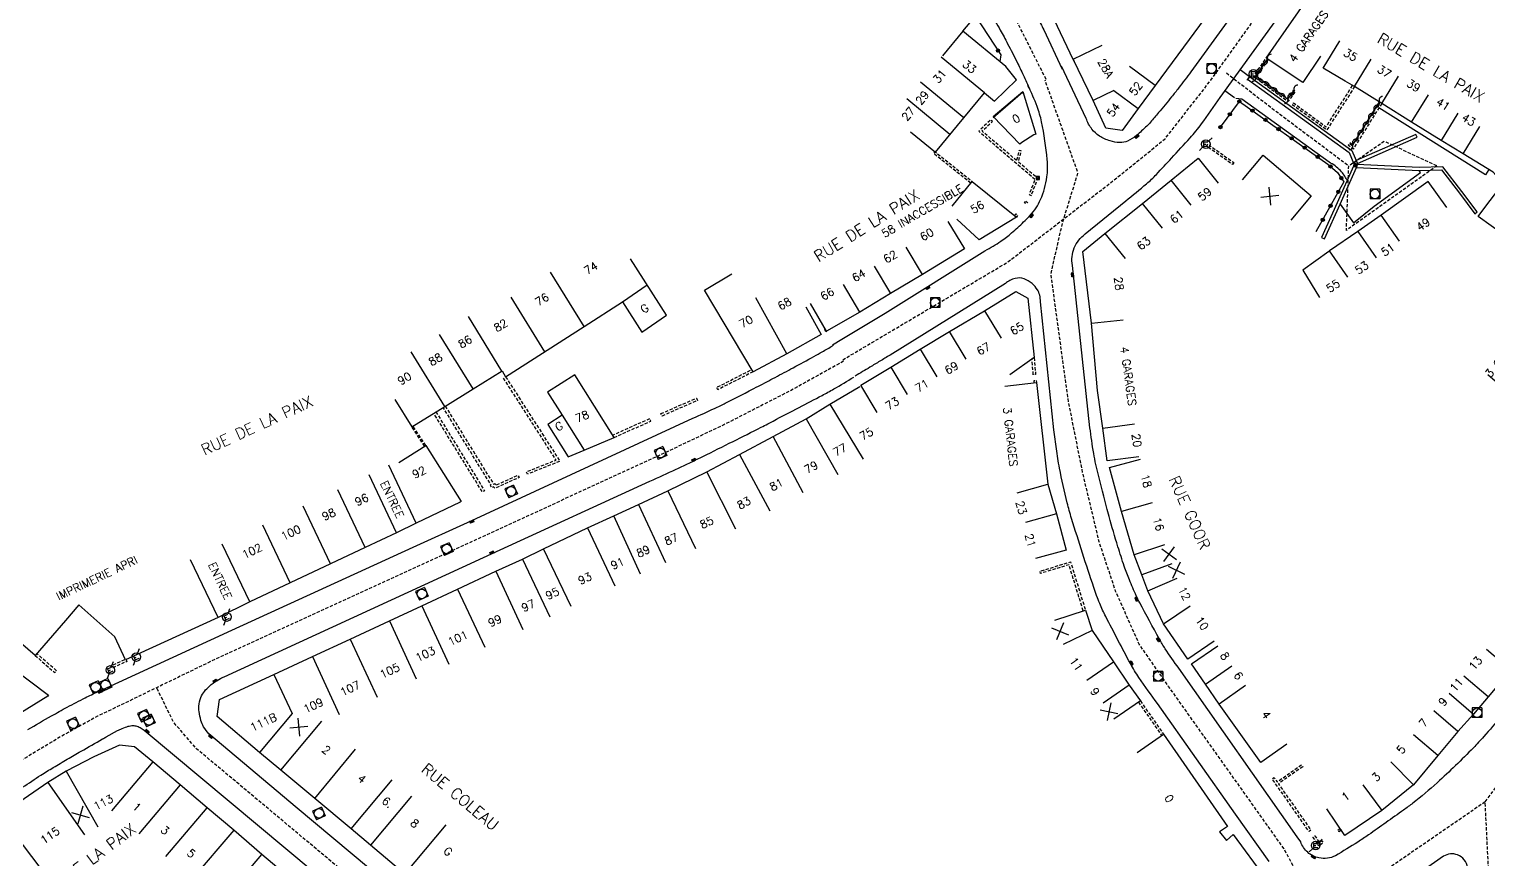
# Model space of a CAD drawing. Header units: millimetres. Extents: x 155999 to 157000, y 122000 to 123000.
# Drawn here: x 156160.5 to 156388.5, y 122258 to 122387.8 of the extents above; entities that cross this region are included whole.
import ezdxf
from ezdxf.enums import TextEntityAlignment as Align

# ---------------------------------------------------------------- set-up
doc = ezdxf.new("R2010")
doc.units = ezdxf.units.MM
doc.linetypes.add('DASHED', pattern=[0.75, 0.5, -0.25])
doc.layers.get('0').update_dxf_attribs({"linetype": 'CONTINUOUS'})
for name, color, linetype in [('W0001', 6, 'DASHED'), ('W0008', 7, 'CONTINUOUS'), ('W0017', 7, 'CONTINUOUS'), ('W0100', 7, 'CONTINUOUS'), ('W0112', 1, 'DASHED'), ('W0310', 3, 'CONTINUOUS'), ('W0322', 7, 'CONTINUOUS'), ('W0330', 7, 'CONTINUOUS'), ('W0400', 7, 'CONTINUOUS'), ('W0420', 7, 'CONTINUOUS'), ('W0471', 7, 'CONTINUOUS'), ('W0984', 7, 'CONTINUOUS'), ('W0989', 7, 'CONTINUOUS'), ('W0991', 7, 'CONTINUOUS'), ('W1102', 7, 'CONTINUOUS')]:
    doc.layers.add(name, color=color, linetype=linetype)
doc.styles.get("Standard").update_dxf_attribs({"font": 'romans.shx', "width": 0.85})

# ---------------------------------------------------------------- blocks, each defined once
blk = doc.blocks.new('T471')
for p, q in [((-0.333334, 0.333334), (-0.333334, -0.333334)), ((-0.333334, 0.333334), (0.333334, 0.333334)), ((-0.333334, 0), (0, 0)), ((0.500001, 0.500001), (1.000002, 1.000002)), ((-0.500001, -0.500001), (-1.000002, -1.000002)), ((-0.333334, -0.333334), (0.333334, -0.333334))]:
    blk.add_line(p, q)
blk.add_ellipse((0, 0), major_axis=(0.471405, 0.471405), ratio=1, start_param=5.4977871438, end_param=11.780972451)
blk = doc.blocks.new('T420')
for p, q in [((0.75, 0.75), (-0.75, 0.75)), ((-0.75, 0.75), (-0.75, -0.75)), ((0.75, 0.75), (0.75, -0.75)), ((0.75, -0.75), (-0.75, -0.75))]:
    blk.add_line(p, q)
blk.add_ellipse((0, 0), major_axis=(-0.53, 0.53), ratio=1, start_param=3.926991, end_param=10.210176)
blk = doc.blocks.new('T400')
for p, q in [((-0.15, 0.3), (0.15, 0.3)), ((-0.15, -0.25), (-0.15, 0.3)), ((-0.15, 0.15), (0.15, 0.15)), ((-0.15, 0), (0.15, 0)), ((0.15, 0.3), (0.15, -0.25)), ((-0.15, -0.15), (0.15, -0.15)), ((-0.15, -0.25), (-0.15, -0.3)), ((-0.15, -0.3), (0.15, -0.3)), ((0.15, -0.3), (0.15, -0.25))]:
    blk.add_line(p, q)
blk = doc.blocks.new('t991o')
at = {"color": 0, "linetype": 'Continuous'}
for p, q in [((-1, 1), (1, -1)), ((-1, -1), (1, 1))]:
    blk.add_line(p, q, dxfattribs=at)
blk = doc.blocks.new('t322o')
at = {"color": 0, "linetype": 'Continuous'}
for radius in [0.25, 0.15]:
    blk.add_circle((0, 0), radius, dxfattribs=at)
blk = doc.blocks.new('t330o')
at = {"color": 0, "linetype": 'Continuous'}
for p, q in [((0.25, -0.25), (-0.25, 0.25)), ((-0.25, -0.25), (0.25, 0.25)), ((-0.25, 0.25), (-0.25, -0.25)), ((0.25, 0.25), (-0.25, 0.25)), ((0.25, -0.25), (0.25, 0.25)), ((-0.25, -0.25), (0.25, -0.25)), ((-0.25, -0.25), (-0.25, -0.25))]:
    blk.add_line(p, q, dxfattribs=at)
blk = doc.blocks.new('t310o')
at = {"color": 0, "linetype": 'Continuous'}
for centre, start, end in [((-0.5, 0.38), 216.8699, 323.1304), ((0.5, -0.37), 36.8699, 143.1303)]:
    blk.add_arc(centre, 0.625, start, end, dxfattribs=at)

msp = doc.modelspace()

# ---------------------------------------------------------------- linework, layer by layer
at = {"layer": 'W0001', "flags": 128}
for points in [[(156319.35, 122379.92), (156313.95, 122390.67), (156311.47, 122394.77), (156306.81, 122401.17), (156302.35, 122406.48), (156297.77, 122410.87), (156288.27, 122417.93), (156265.8, 122434.36), (156240.1, 122453), (156231.52, 122459.47), (156222.09, 122466.53), (156215.07, 122473.01), (156207.89, 122481.79), (156201.36, 122489.06)], [(156287.57, 122336.11), (156313.3, 122351.35), (156328.55, 122363.1), (156337.93, 122370.63), (156345.09, 122379.81), (156366.45, 122409.65), (156381.7, 122430.76), (156397.55, 122453.8), (156405.64, 122466.65), (156411.15, 122475.1), (156416.54, 122481.96)], [(156361.5, 122250.48), (156356.49, 122259.77), (156338.48, 122285.11), (156333.88, 122291.72), (156330.21, 122299.98), (156327.64, 122307.69), (156325.06, 122318.53), (156322.86, 122329.54), (156320.1, 122349.52), (156321.94, 122357.6), (156324.33, 122365.31), (156319.18, 122379.81)], [(156347.51, 122380.94), (156354.87, 122375.25), (156366.63, 122366.43)], [(156457.56, 122000), (156459.22, 122004.74), (156460.19, 122012.21), (156458.67, 122026.83), (156459.06, 122047.89), (156459.25, 122051.58), (156459.82, 122056.7), (156462.67, 122069.42), (156471.8, 122104.6), (156472.94, 122109.72), (156473.32, 122113.9), (156472.96, 122117.62), (156472.54, 122120.56), (156469.74, 122126.4), (156465.53, 122132.94), (156455.86, 122146.5), (156438.52, 122171.67), (156422.46, 122193.79), (156397.31, 122228.8), (156389.2, 122240.33), (156388.73, 122251.09), (156387.94, 122267.06), (156398.22, 122280.97), (156409.3, 122300.3), (156427.88, 122330.96), (156436.46, 122345.3), (156442.7, 122358.23), (156444.07, 122363.07)], [(156287.71, 122335.9), (156279.39, 122331.29), (156269, 122325.96), (156260.27, 122321.81), (156252.33, 122318.15), (156238.18, 122311.64), (156223.42, 122304.86), (156212.03, 122299.64), (156199.44, 122293.87), (156189.68, 122289.39), (156171.17, 122280.43), (156165.2, 122277.11), (156159.61, 122273.76), (156155.46, 122271.01), (156150.69, 122267.69), (156148.5, 122266.12)], [(156227.79, 122240.93), (156214.58, 122251.98), (156193.29, 122269.79), (156186.64, 122275.36), (156186.64, 122275.36), (156183.04, 122279.49), (156180.42, 122284.91)], [(156387.94, 122267.06), (156368.44, 122253.66), (156372.65, 122250.54), (156389.2, 122240.33)]]:
    msp.add_lwpolyline(points, dxfattribs=at)
msp.add_lwpolyline([(156380.41, 122366.43), (156366.26, 122356.34), (156366.63, 122366.43), (156372.14, 122370.29)], close=True, dxfattribs=at)
at = {"layer": 'W0008', "flags": 128}
for points in [[(156369.21, 122467.22), (156389.48, 122454.3, -0.100157), (156390.62, 122453.39, -0.100157), (156391.32, 122452.11, -0.114283), (156391.43, 122450.45, -0.114283), (156390.81, 122448.91), (156384.56, 122439.86), (156381.11, 122435.01), (156358.58, 122404), (156341.97, 122381.13, -0.0047), (156340.05, 122378.58, -0.008552), (156338.96, 122377.21, -0.00101), (156336.9, 122374.73, -0.001708), (156335.68, 122373.27, -0.026918), (156335.08, 122372.63, -0.010743), (156333.46, 122371.15, -0.080415), (156332.08, 122370.3, -0.105283), (156330.85, 122370.07, -0.070272), (156329.34, 122370.32, -0.058618), (156327.68, 122371.08, -0.096223), (156326.51, 122372.14, -0.078947), (156325.61, 122373.84), (156321.73, 122382)], [(156393.25, 122283.64, -0.003827), (156387.71, 122277.25, -0.01354), (156386.09, 122275.5, -0.013657), (156380.45, 122270.06, -0.021462), (156376.64, 122266.86, -0.008065), (156375.19, 122265.79, -0.002167), (156369.72, 122261.9, -0.013197), (156368.05, 122260.79, -0.006416), (156364.55, 122258.65, -0.085971), (156363.29, 122258.25, -0.085971), (156361.97, 122258.3, -0.129156), (156360.22, 122259.18, -0.129156), (156359.13, 122260.81), (156358.57, 122261.59), (156340.07, 122287.95, -0.009941), (156337.96, 122290.98, -0.020784), (156337.05, 122292.5, -0.003082), (156333.97, 122298.18, -0.016749), (156333.44, 122299.24, -0.009817), (156332.36, 122301.77, -0.012024), (156331.57, 122303.86, -0.009455), (156330.57, 122306.93, -0.006227), (156329.18, 122311.63, -0.006562), (156328.78, 122313.14, -0.001505), (156327.13, 122319.77, -0.020396), (156326.78, 122321.51, -0.008956), (156326.2, 122325.51), (156323.47, 122350.87, -0.070813), (156323.41, 122352.25, -0.070813), (156323.74, 122353.59, -0.072311), (156324.45, 122354.81, -0.072311), (156325.47, 122355.78), (156331.78, 122360.95, 0.012809), (156335.04, 122363.62, 0.025301), (156336.58, 122365.09, 0.003215), (156338.96, 122367.64, 0.002631), (156341.84, 122370.8, 0.023392), (156343.63, 122372.97, 0.013076), (156346.53, 122377.08), (156362.49, 122399.2)], [(156310.55, 122390.36, -0.0122), (156312.19, 122387.62, -0.007339), (156313.34, 122385.5, -0.005414), (156314.82, 122382.6, -0.006278), (156315.78, 122380.62, -0.004395), (156316.83, 122378.32, -0.004395)], [(156318.01, 122389.65, -0.004891), (156318.97, 122387.68), (156321.88, 122381.52)], [(156285.99, 122338.45), (156287.42, 122339.34), (156294.21, 122343.41), (156309.8, 122353.16, 0.02351), (156312.29, 122354.66, 0.032187), (156313.97, 122355.95, 0.009975), (156315.84, 122357.65, 0.017215), (156316.87, 122358.69, 0.083568), (156318.49, 122361.18, 0.068021), (156319.48, 122364.68, 0.059327), (156319.54, 122367.39, 0.02689), (156318.64, 122373.29, 0.038574), (156317.95, 122375.68, 0.026852), (156316.52, 122378.94)], [(156366.34, 122364.23, 0.036505), (156365.89, 122364.98, 0.036505), (156365.34, 122365.67, 0.046366), (156364.51, 122366.41, 0.046366), (156363.55, 122366.98), (156349.9, 122376.83), (156348.97, 122376.93)], [(156354.21, 122257.76), (156348.95, 122265.15), (156336.76, 122282.41, -0.012737), (156333.85, 122286.49, -0.025142), (156332.53, 122288.66, -0.005362), (156328.66, 122296.03, -0.020267), (156327.73, 122298.03, -0.018207), (156326.8, 122300.54, -0.004307), (156323.33, 122311.33, -0.016259), (156322.65, 122313.8, -0.007533), (156321.43, 122319.2, -0.003393), (156321.18, 122320.72, -0.003393), (156320.96, 122322.21, -0.003358), (156320.76, 122323.7, -0.003358), (156320.58, 122325.18), (156318.46, 122345.19, 0.068014), (156318.35, 122346.23, 0.077691), (156318, 122347.07, 0.085249), (156317.15, 122348.04, 0.077772), (156315.92, 122348.75, 0.152658), (156314.52, 122348.84, 0.122616), (156312.99, 122348.04), (156294.97, 122336.85, 0.000762), (156293.39, 122335.9, 0.000762), (156291.81, 122334.96, 0.00055), (156290.68, 122334.27, 0.00055), (156289.54, 122333.58)], [(156160.28, 122278.36, -0.004311), (156163.96, 122280.49, -0.006429), (156166.45, 122281.87, -0.006167), (156169.26, 122283.33, -0.009124), (156171.19, 122284.26), (156192.16, 122293.88), (156220.48, 122306.84), (156228.98, 122310.72), (156264.17, 122326.98, 0.004131), (156267.57, 122328.54, 0.008265), (156269.24, 122329.36, 0.000145), (156274.18, 122331.88, 0.003046), (156274.42, 122332, 0.001202), (156277.01, 122333.37, 0.001096), (156279.85, 122334.89, 0.00204), (156283.08, 122336.65, 0.004986), (156284.39, 122337.38, 0.004398), (156285.99, 122338.32, 0.000105), (156286.12, 122338.4)], [(156224.94, 122247.2), (156202.36, 122266.09), (156188.58, 122277.68, -0.051741), (156187.74, 122278.8, -0.069534), (156187.33, 122279.76, -0.030594), (156187.04, 122281.2, -0.055663), (156187.01, 122282.01, -0.068495), (156187.31, 122283.36, -0.084688), (156187.88, 122284.33, -0.029291), (156188.64, 122285.14, -0.045079), (156189.22, 122285.6, -0.01142), (156190.4, 122286.34, -0.025675), (156190.95, 122286.62), (156234.06, 122306.43), (156257.47, 122317.14, 0.001471), (156261.55, 122319.03, 0.002534), (156263.91, 122320.14, 0.003601), (156265.74, 122321.03, 0.001389), (156270.44, 122323.37, 0.00065), (156274.83, 122325.58, 0.002705), (156275.87, 122326.12, 0.000731), (156276.71, 122326.56, 0.00015), (156280.78, 122328.69, 0.000454), (156284.36, 122330.56, 0.001787), (156285.27, 122331.05, 0.009566), (156286.2, 122331.57, 0.002436), (156289.31, 122333.41)], [(156150.97, 122263.16, -0.013007), (156153.39, 122265.04, -0.008214), (156155, 122266.21, -0.000312), (156159.15, 122269.13, -0.004355), (156159.45, 122269.34, -0.005656), (156162.33, 122271.24, -0.008568), (156164.26, 122272.43, -0.001971), (156166.45, 122273.73, -0.002039), (156168.59, 122274.97, -0.000586), (156171.94, 122276.89, -0.003339), (156172.53, 122277.22), (156174.31, 122278.2, -0.027714), (156174.8, 122278.44, -0.014742), (156175.76, 122278.81, -0.062645), (156176.52, 122278.97, -0.077828), (156177.15, 122278.93, -0.060894), (156177.82, 122278.68, -0.056975), (156178.47, 122278.26), (156222.74, 122241.29), (156226.44, 122238.19)]]:
    msp.add_lwpolyline(points, format="xyb", dxfattribs=at)
for points in [[(156349.64, 122381.45), (156351.14, 122380.39), (156367.13, 122368.84), (156367.98, 122366.8), (156367.85, 122366.18), (156377.61, 122365.71), (156381.12, 122365.82), (156383.91, 122362.13), (156386.32, 122358.94), (156386.69, 122359.22), (156384.28, 122362.41), (156381.34, 122366.29), (156377.61, 122366.18), (156367.87, 122366.64)], [(156351.14, 122380.39), (156350.83, 122379.96), (156366.7, 122368.5), (156367.43, 122366.75), (156367.35, 122366.35), (156364.82, 122360.65), (156362.36, 122355.22), (156362.84, 122355), (156365.3, 122360.44), (156367.85, 122366.18)], [(156348.78, 122377.05), (156347.28, 122378.12)], [(156368.01, 122366.81), (156377.3, 122370.88), (156377.1, 122371.34), (156367.79, 122367.26)]]:
    msp.add_lwpolyline(points, dxfattribs=at)
msp.add_lwpolyline([(156384.48, 122249.65, 0.080444), (156384.94, 122250.54, 0.0576), (156385.05, 122251.07, 0.049319), (156385.04, 122251.7), (156385.15, 122256.79, 0.151651), (156384.67, 122258.01, 0.134951), (156383.62, 122258.78, 0.117779), (156382.5, 122258.93, 0.117779), (156381.43, 122258.56), (156377.23, 122255.61, 0.120062), (156376.45, 122254.74, 0.120062), (156376.16, 122253.61, 0.128193), (156376.45, 122252.41, 0.128193), (156377.29, 122251.5), (156381.64, 122248.81, 0.11356), (156382.84, 122248.58, 0.151413), (156383.72, 122248.89, 0.074068)], format="xyb", close=True, dxfattribs=at)
at = {"layer": 'W0017', "flags": 128}
for points in [[(156388.49, 122365.85), (156388, 122365.03), (156371.34, 122375.48)], [(156365.3, 122360.44), (156367.39, 122357.52), (156370.62, 122360.14), (156377.86, 122365.39), (156377.61, 122365.71)]]:
    msp.add_lwpolyline(points, dxfattribs=at)
at = {"layer": 'W0100', "flags": 128}
for points in [[(156364.17, 122425.22), (156368.21, 122422.27), (156364.15, 122416.7), (156360.51, 122411.75), (156357.53, 122407.7), (156354.57, 122403.69), (156351.13, 122398.97), (156347.76, 122394.38), (156336.4, 122378.97), (156333.71, 122375.39), (156331.21, 122371.96), (156328.68, 122372.3), (156326.71, 122376.65), (156323.59, 122383.07), (156328.09, 122385.25)], [(156313.78, 122413.1), (156310.01, 122409.81), (156314.08, 122405.14), (156316.99, 122401.98), (156316.41, 122401.45), (156318.86, 122398.86), (156317.06, 122397.03), (156317.12, 122396.88), (156317.04, 122396.85), (156323.6, 122382.96), (156323.73, 122382.7)], [(156362.21, 122383.58), (156359.43, 122379.42), (156353.72, 122383.22), (156361.88, 122395.03), (156365.99, 122392.18)], [(156298.19, 122371.73), (156302.05, 122368.55), (156306.5, 122373.94), (156309.71, 122377.84), (156311.3, 122376.53), (156314.72, 122379.88), (156313.05, 122381.95), (156306.32, 122387.48), (156303.15, 122383.62)], [(156390.92, 122355.61), (156386.85, 122358.51), (156388.06, 122360.1), (156390.75, 122363.65), (156389.17, 122365.42), (156384.5, 122368.3), (156381.07, 122370.38), (156376.42, 122373.26), (156371.78, 122376.18), (156367.54, 122378.8), (156366.09, 122379.65), (156362.65, 122381.68), (156365.24, 122385.96)], [(156311.06, 122373.95), (156315.7, 122377.96), (156315.79, 122377.66)], [(156350.04, 122364.24), (156353.26, 122368.07), (156360.77, 122361.76), (156357.56, 122357.93)], [(156333.84, 122320.97), (156328.88, 122320.32), (156328.21, 122325.44), (156327.4, 122331.32), (156326.42, 122341.83), (156325.11, 122353.02), (156328.54, 122355.85), (156334.39, 122360.56), (156338.88, 122364.18), (156343.09, 122367.6), (156346.24, 122363.72)], [(156304.65, 122360.11), (156307.8, 122363.99), (156314.7, 122358.4), (156308.91, 122354.88), (156305.41, 122358.08)], [(156381.94, 122359.9), (156379.03, 122363.97), (156371.67, 122358.71), (156368.04, 122356.14), (156363.64, 122353.14), (156363.5, 122353.04), (156359.44, 122350.14), (156362.06, 122345.88)], [(156304, 122357.72), (156306.62, 122353.46), (156300.06, 122349.43), (156295.06, 122346.46), (156290.25, 122343.57), (156285.04, 122340.59), (156282.56, 122344.93)], [(156217.63, 122329.92), (156220.26, 122325.67), (156225.41, 122328.85), (156229.87, 122331.6), (156234.37, 122334.38), (156234.92, 122333.47), (156247.2, 122341.33), (156253.2, 122345.18), (156256.22, 122340.46), (156260.05, 122343.09), (156260.05, 122343.09), (156254.42, 122351.89)], [(156281.79, 122344.42), (156284.21, 122340.05), (156278.87, 122337.08), (156273.59, 122334.26), (156265.99, 122347.01), (156270.28, 122349.57)], [(156292.97, 122327.89), (156290.4, 122332.17), (156295.07, 122334.99), (156299.69, 122337.77), (156304.28, 122340.52), (156309.73, 122343.76), (156314.64, 122346.77), (156316.52, 122345.75), (156317.48, 122336.46), (156313.69, 122333.77)], [(156219.19, 122255.79), (156213.82, 122260.3), (156210.79, 122262.83), (156205.09, 122267.6), (156199.8, 122272), (156196.48, 122274.75), (156189.85, 122280.38), (156190.2, 122283.05), (156198.72, 122286.98), (156204.74, 122289.77), (156210.61, 122292.49), (156216.77, 122295.37), (156221.85, 122297.68), (156227.41, 122300.27), (156233.4, 122303.08), (156237.56, 122304.99), (156240.84, 122306.58), (156247.73, 122309.86), (156251.82, 122311.74), (156255.69, 122313.53), (156260.27, 122315.67), (156266.34, 122318.6), (156271.47, 122321.33), (156276.7, 122324.16), (156281.87, 122326.9), (156285.57, 122329.18), (156290.23, 122331.96)], [(156312.88, 122332.01), (156317.85, 122332.57), (156319.63, 122316.72), (156320.95, 122312.06), (156322.5, 122306.4), (156317.68, 122305.08)], [(156218.22, 122320.09), (156222.45, 122322.75), (156227.96, 122313.97), (156227.83, 122313.87), (156220.97, 122310.59), (156220.97, 122310.59), (156217.86, 122309.1), (156212.99, 122306.78), (156207.56, 122304.24), (156201.28, 122301.26), (156194.97, 122298.3), (156189.99, 122295.85), (156175.56, 122289.24), (156173.89, 122292.87), (156168.26, 122297.83), (156166.14, 122295.38), (156161.41, 122289.93), (156157.63, 122293.2)], [(156393.65, 122318.84), (156396.66, 122322.83), (156401.82, 122318.93), (156403.15, 122320.69), (156410.81, 122314.9), (156407.97, 122310.29), (156402.35, 122313.74), (156399.71, 122310.6), (156398.57, 122309.07), (156393.31, 122302.02), (156399.53, 122297.03), (156399.77, 122296.84), (156396.23, 122292.68), (156391.95, 122287.7), (156388.39, 122283.45), (156386.1, 122280.77), (156383.68, 122278.04), (156380.56, 122274.31), (156376.72, 122269.75), (156371.79, 122265.69), (156366.01, 122261.81), (156363.22, 122265.97)], [(156345.61, 122292.19), (156341.48, 122289.37), (156337.71, 122294.89), (156335.22, 122300.03), (156334.3, 122302.52), (156333.11, 122305.64), (156331.11, 122312.44), (156329.25, 122319.32), (156334.08, 122320.62)], [(156320.73, 122295.47), (156325.49, 122297.02), (156326.52, 122293.85), (156329.86, 122288.93), (156332.35, 122285.32), (156334.07, 122282.84), (156329.95, 122279.99)], [(156356.97, 122276.1), (156352.89, 122273.2), (156346.41, 122282.33), (156344.23, 122285.45), (156342.06, 122288.63), (156346.2, 122291.44)], [(156157.57, 122288.19), (156163.51, 122283.72), (156163.43, 122283.58), (156157.93, 122280.19), (156152.33, 122276.74), (156147.74, 122273.18), (156144.63, 122270.77)], [(156333.58, 122274.8), (156337.69, 122277.65), (156347.7, 122263.21), (156346.46, 122262.36), (156347.54, 122261.03), (156348.57, 122261.95), (156353.64, 122255.1)], [(156220.65, 122232.48), (156223.89, 122236.29), (156219.35, 122240.15), (156214.97, 122243.73), (156210.62, 122247.3), (156206.07, 122251.07), (156201.82, 122254.64), (156196.86, 122258.85), (156192.45, 122262.64), (156188.31, 122266.14), (156184.08, 122269.71), (156179.81, 122273.3), (156176.94, 122275.68), (156174.61, 122275.94), (156170.6, 122274.11), (156166.26, 122271.88), (156163.42, 122270.11), (156156, 122264.97), (156152.15, 122261.74)]]:
    msp.add_lwpolyline(points, dxfattribs=at)
for points in [[(156317.74, 122371.36), (156317.45, 122371.26), (156315.54, 122370.05), (156315.26, 122369.79), (156311.07, 122374.12), (156315.69, 122378.06)], [(156245.73, 122333.76), (156241.48, 122331.09), (156243.76, 122327.45), (156241.5, 122326.03), (156244.69, 122320.95), (156247.19, 122322), (156251.87, 122323.99)]]:
    msp.add_lwpolyline(points, close=True, dxfattribs=at)
at = {"layer": 'W0112', "flags": 128}
for points in [[(156354.02, 122383.03), (156352.23, 122380.46), (156357.05, 122376.95), (156358.02, 122378.28), (156358.3, 122378.07), (156357.13, 122376.45), (156351.74, 122380.38), (156353.72, 122383.22)], [(156367.54, 122378.8), (156363.2, 122372.02), (156357.81, 122375.95), (156358.02, 122376.24), (156363.1, 122372.53), (156367.24, 122378.99)], [(156371.78, 122376.18), (156367.32, 122369.05), (156366.55, 122369.64), (156366.76, 122369.92), (156367.22, 122369.57), (156371.48, 122376.37)], [(156307.58, 122363.72), (156301.79, 122368.32), (156302.01, 122368.59), (156307.8, 122363.99)], [(156314.43, 122358.62), (156314.66, 122358.9), (156314.93, 122358.68), (156314.7, 122358.4)], [(156285.07, 122340.54), (156284.96, 122340.49), (156284.79, 122340.85), (156284.89, 122340.9)], [(156317.48, 122336.46), (156317.71, 122333.83), (156317.35, 122333.8), (156317.14, 122336.22)], [(156273.59, 122334.26), (156268.07, 122331.45), (156267.89, 122331.8), (156273.38, 122334.6)], [(156234.92, 122333.47), (156243.4, 122320.27), (156238.32, 122318.26), (156238.18, 122318.63), (156242.8, 122320.46), (156234.59, 122333.26)], [(156317.5, 122332.53), (156317.46, 122332.9), (156317.81, 122332.94), (156317.85, 122332.57)], [(156224.02, 122327.99), (156231.64, 122315.66), (156231.3, 122315.45), (156223.68, 122327.78)], [(156225.49, 122328.9), (156233.02, 122316.71), (156233.19, 122316.79), (156233.36, 122316.53), (156236.86, 122318.1), (156237.02, 122317.73), (156233.22, 122316.03), (156233.05, 122316.28), (156232.75, 122316.14), (156232.58, 122316.51), (156232.65, 122316.54), (156225.15, 122328.69)], [(156251.87, 122323.99), (156257.62, 122326.56), (156257.45, 122326.93), (156251.65, 122324.33)], [(156222.26, 122322.62), (156220.26, 122325.66)], [(156222.45, 122322.75), (156220.45, 122325.79)], [(156325.15, 122296.91), (156322.93, 122304.11), (156318.49, 122302.75), (156318.39, 122303.09), (156323.16, 122304.56), (156325.49, 122297.02)], [(156161.41, 122289.93), (156164.49, 122287.25), (156164.76, 122287.55), (156161.67, 122290.23)], [(156175.64, 122289.27), (156175.76, 122288.99), (156173.37, 122287.93), (156173.21, 122288.29), (156175.53, 122289.32)], [(156333.78, 122282.63), (156337.4, 122277.44)], [(156334.07, 122282.84), (156337.69, 122277.65)]]:
    msp.add_lwpolyline(points, dxfattribs=at)
for points in [[(156314.73, 122367.26), (156309.35, 122371.85), (156310.95, 122373.34), (156310.7, 122373.6), (156308.82, 122371.83), (156317.62, 122364.34), (156316.7, 122361.92), (156317.03, 122361.79), (156318.04, 122364.45), (156315.03, 122367.01), (156315.48, 122368.75), (156315.14, 122368.84)], [(156348.69, 122366.92), (156348.49, 122366.63), (156344.4, 122369.51), (156344.64, 122369.86), (156344.93, 122369.65), (156344.9, 122369.6)], [(156316.17, 122360.9), (156316.46, 122360.7), (156316.3, 122360.46), (156316, 122360.66)], [(156259.19, 122327.71), (156264.73, 122330.14), (156264.89, 122329.78), (156259.36, 122327.34)], [(156359.44, 122272.56), (156355.63, 122269.9), (156360.73, 122262.62), (156360.44, 122262.42), (156355.14, 122269.98), (156354.68, 122270.65), (156354.97, 122270.85), (156355.43, 122270.18), (156359.24, 122272.85)], [(156362.24, 122260.41), (156361.95, 122260.21), (156361.04, 122261.56), (156361.33, 122261.75)], [(156362.48, 122260.99), (156361.73, 122260.5), (156361.93, 122260.2), (156362.68, 122260.69)], [(156365.47, 122262.62), (156365.1, 122262.37), (156364.9, 122262.66), (156365.27, 122262.92)]]:
    msp.add_lwpolyline(points, close=True, dxfattribs=at)
at = {"layer": 'W0310', "flags": 128}
for points in [[(156358.08, 122378.23), (156357.06, 122376.85), (156352.13, 122380.44), (156353.96, 122383.07)], [(156371.39, 122376.42), (156367.2, 122369.72), (156366.82, 122370)]]:
    msp.add_lwpolyline(points, dxfattribs=at)
at = {"layer": 'W0322', "flags": 128}
for points in [[(156306.32, 122387.48), (156308.31, 122389.81), (156312.28, 122383.74), (156312.13, 122382.72)], [(156346.58, 122372.46), (156349.55, 122376.49), (156363.38, 122366.69), (156364.86, 122365.36), (156365.88, 122363.94), (156361.51, 122356.09)]]:
    msp.add_lwpolyline(points, dxfattribs=at)
at = {"layer": 'W1102'}
for p, q in [((156336.4, 122378.97), (156332.39, 122381.96)), ((156367.54, 122378.8), (156370.12, 122383.08)), ((156371.78, 122376.18), (156374.42, 122380.42)), ((156329.95, 122378.17), (156326.71, 122376.65)), ((156329.95, 122378.17), (156333.71, 122375.39)), ((156376.42, 122373.26), (156379.07, 122377.5)), ((156383.68, 122374.64), (156381.07, 122370.38)), ((156384.5, 122368.3), (156387.11, 122372.57)), ((156342.02, 122360.3), (156338.88, 122364.18)), ((156337.52, 122356.67), (156334.39, 122360.56)), ((156374.57, 122354.63), (156371.67, 122358.71)), ((156328.54, 122355.85), (156331.69, 122351.97)), ((156368.04, 122356.14), (156370.89, 122352.03)), ((156300.06, 122349.43), (156297.47, 122353.71)), ((156366.46, 122349.01), (156363.64, 122353.14)), ((156292.5, 122350.75), (156295.06, 122346.46)), ((156290.25, 122343.57), (156287.72, 122347.88)), ((156309.73, 122343.76), (156312.32, 122339.48)), ((156326.42, 122341.83), (156331.4, 122342.35)), ((156306.84, 122336.22), (156304.28, 122340.52)), ((156299.69, 122337.77), (156302.27, 122333.48)), ((156295.07, 122334.99), (156297.65, 122330.7)), ((156392.17, 122330.49), (156388.38, 122333.75)), ((156328.21, 122325.44), (156333.17, 122326.11)), ((156314.82, 122315.35), (156319.63, 122316.72)), ((156335.92, 122313.8), (156331.11, 122312.44)), ((156320.95, 122312.06), (156316.14, 122310.72)), ((156337.85, 122307.24), (156333.11, 122305.64)), ((156338.98, 122304.27), (156334.3, 122302.52)), ((156335.22, 122300.03), (156339.82, 122301.99)), ((156337.71, 122294.89), (156341.84, 122297.71)), ((156326.52, 122293.85), (156322.02, 122291.65)), ((156388.13, 122290.93), (156391.95, 122287.7)), ((156325.73, 122286.1), (156329.86, 122288.93)), ((156344.23, 122285.45), (156348.34, 122288.29)), ((156388.39, 122283.45), (156384.58, 122286.68)), ((156332.35, 122285.32), (156328.24, 122282.48)), ((156350.5, 122285.22), (156346.41, 122282.33)), ((156382.33, 122284.05), (156386.1, 122280.77)), ((156383.68, 122278.04), (156379.9, 122281.3)), ((156380.56, 122274.31), (156376.73, 122277.53)), ((156376.72, 122269.75), (156373.2, 122273.3)), ((156368.81, 122269.7), (156371.79, 122265.69))]:
    msp.add_line(p, q, dxfattribs=at)
at = {"layer": 'W1102', "flags": 128}
for points in [[(156309.71, 122377.84), (156302.96, 122383.39)], [(156306.5, 122373.94), (156299.75, 122379.49)], [(156253.2, 122345.18), (156257.03, 122347.81)], [(156278.87, 122337.08), (156274.01, 122345.82)], [(156285.57, 122329.18), (156290.76, 122320.62)], [(156243.76, 122327.45), (156247.19, 122322)], [(156281.87, 122326.9), (156286.83, 122318.21)], [(156281.42, 122315.34), (156276.7, 122324.16)], [(156271.47, 122321.33), (156276.2, 122312.52)], [(156217.86, 122309.1), (156213.59, 122318.14)], [(156220.97, 122310.59), (156216.7, 122319.64)], [(156270.86, 122309.68), (156266.34, 122318.6)], [(156212.99, 122306.78), (156208.72, 122315.83)], [(156260.27, 122315.67), (156264.57, 122306.64)], [(156207.56, 122304.24), (156203.29, 122313.28)], [(156255.69, 122313.53), (156259.9, 122304.46)], [(156256.01, 122302.66), (156251.82, 122311.74)], [(156201.28, 122301.26), (156197.01, 122310.31)], [(156247.73, 122309.86), (156251.97, 122300.8)], [(156194.97, 122298.3), (156190.63, 122307.31)], [(156245.16, 122297.56), (156240.84, 122306.58)], [(156189.99, 122295.85), (156185.7, 122304.88)], [(156237.56, 122304.99), (156241.83, 122295.95)], [(156233.4, 122303.08), (156237.61, 122294.01)], [(156227.41, 122300.27), (156231.65, 122291.21)], [(156221.85, 122297.68), (156226.04, 122288.6)], [(156216.77, 122295.37), (156220.96, 122286.28)], [(156210.61, 122292.49), (156214.83, 122283.42)], [(156204.74, 122289.77), (156208.94, 122280.69)], [(156198.72, 122286.98), (156201.56, 122280.86), (156196.48, 122274.75)], [(156199.8, 122272), (156206.19, 122279.69)], [(156205.09, 122267.6), (156211.49, 122275.28)], [(156179.81, 122273.3), (156173.37, 122265.65)], [(156163.42, 122270.11), (156169.11, 122261.89)], [(156166.26, 122271.88), (156171.2, 122263.17)], [(156210.79, 122262.83), (156217.2, 122270.5)], [(156184.08, 122269.71), (156177.64, 122262.06)], [(156220.24, 122267.97), (156213.82, 122260.3)], [(156181.85, 122258.51), (156188.31, 122266.14)], [(156162.07, 122257.02), (156156, 122264.97)], [(156219.19, 122255.79), (156225.62, 122263.46)], [(156192.45, 122262.64), (156185.96, 122255.03)], [(156190.36, 122251.25), (156196.86, 122258.85)]]:
    msp.add_lwpolyline(points, dxfattribs=at)
for points, elevation in [([(156304.33, 122371.34), (156297.6, 122376.88)], 3.08), ([(156247.18, 122341.32), (156241.93, 122349.83)], 2.04), ([(156241.04, 122337.39), (156235.79, 122345.9)], 2.04), ([(156234.35, 122334.37), (156229.1, 122342.87)], 2.04), ([(156229.85, 122331.59), (156224.6, 122340.1)], 2.04), ([(156225.4, 122328.84), (156220.15, 122337.35)], 4.36)]:
    msp.add_lwpolyline(points, dxfattribs=dict(at, elevation=elevation))

# ---------------------------------------------------------------- block references
at = {"layer": 'W0310'}
for p, rotation in [((156353.93, 122383.02), 55.21511802616141), ((156353.03, 122381.74), 55.21511802616141), ((156352.14, 122380.45), 55.21511802616141), ((156353.39, 122379.53), 143.8882593087192), ((156354.66, 122378.6), 143.8882593087192), ((156355.92, 122377.68), 143.8882593087192), ((156357.15, 122376.97), 233.8882593090106), ((156358.08, 122378.23), 233.8882593090106), ((156371.39, 122376.42), 237.9617337169676), ((156370.56, 122375.09), 237.9617337169676), ((156368.9, 122372.44), 237.9617337169676), ((156369.73, 122373.77), 237.9617337169676), ((156367.24, 122369.78), 237.9617337169676), ((156368.07, 122371.11), 237.9617337169676)]:
    msp.add_blockref('t310o', p, dxfattribs=dict(at, rotation=rotation))
at = {"layer": 'W0322'}
for p, rotation in [((156311.83, 122384.43), 303.1356899968085), ((156348.06, 122374.47), 53.67744831686303), ((156349.54, 122376.49), 53.67744831686303), ((156351.58, 122375.05), 324.6787936487916), ((156346.58, 122372.46), 53.67744831686303), ((156353.62, 122373.61), 324.6787936487916), ((156355.66, 122372.16), 324.6787936487916), ((156357.7, 122370.71), 324.6787936487916), ((156359.74, 122369.27), 324.6787936487916), ((156361.78, 122367.82), 324.6787936487916), ((156363.78, 122366.33), 318.0761480519072), ((156365.47, 122364.51), 305.7142857014316), ((156365.01, 122362.37), 240.8442479489371), ((156363.79, 122360.19), 240.8442479489371), ((156362.57, 122358), 240.8442479489371)]:
    msp.add_blockref('t322o', p, dxfattribs=dict(at, rotation=rotation))
at = {"layer": 'W0330'}
msp.add_blockref('t330o', (156318.05, 122364.53), dxfattribs=at)
at = {"layer": 'W0400'}
for p, rotation in [((156333.56, 122371.01), 311.8085449389782), ((156367.59, 122366.53), 165.5076629350289), ((156317.03, 122358.62), 139.4988279131715), ((156323.47, 122349.38), 186.3920081769089), ((156300.87, 122347.38), 121.7961563593523), ((156264.3, 122320.49), 295.8019100864286), ((156229.62, 122310.84), 294.8163314754413), ((156232.78, 122306), 114.6710019202144), ((156333.48, 122298.72), 202.2272444647734), ((156336.9, 122292.43), 35.97908027883891), ((156332.65, 122288.77), 31.48483395557621), ((156189.51, 122285.96), 302.3397272968035), ((156171.59, 122284.28), 294.6453309491708), ((156178.92, 122278.08), 230.1340350301012), ((156188.83, 122277.27), 229.9329611859275), ((156361.09, 122258.47), 235.4537522903699)]:
    msp.add_blockref('T400', p, dxfattribs=dict(at, rotation=rotation))
at = {"layer": 'W0420'}
for p in [(156345.19, 122381.61), (156370.71, 122362.01), (156302.02, 122345.04), (156336.86, 122286.69), (156386.68, 122280.98)]:
    msp.add_blockref('T420', p, dxfattribs=at)
for p, rotation in [((156259.13, 122321.56), 24.40105156408585), ((156235.77, 122315.57), 24.40105156408585), ((156225.72, 122306.56), 24.40105156409344), ((156221.85, 122299.55), 24.40105156408585), ((156170.88, 122284.97), 24.40105156409344), ((156172.42, 122285.34), 24.40105156408585), ((156178.43, 122280.51), 24.40105156408585), ((156167.34, 122279.28), 24.40105156409344), ((156179.19, 122279.79), 24.40105156409344), ((156205.76, 122265.26), 24.40105156409344)]:
    msp.add_blockref('T420', p, dxfattribs=dict(at, rotation=rotation))
at = {"layer": 'W0471'}
for p in [(156351.73, 122380.81), (156344.29, 122369.82), (156361.46, 122260.25)]:
    msp.add_blockref('T471', p, dxfattribs=at)
for p, rotation in [((156191.36, 122295.93), 24.40105156409344), ((156177.22, 122289.68), 24.40105156408585), ((156173.17, 122287.68), 24.40105156408585)]:
    msp.add_blockref('T471', p, dxfattribs=dict(at, rotation=rotation))
at = {"layer": 'W0991'}
for p, rotation in [((156354.32, 122361.7), 50.965263546968), ((156338.59, 122305.76), 9.051081167847158), ((156339.68, 122303.25), 289.4065728859079), ((156321.52, 122293.7), 292.554782744826), ((156329.17, 122281.14), 303.7726297966684), ((156202.63, 122278.75), 50.35139789222873), ((156168.49, 122265.02), 299.5423960282382)]:
    msp.add_blockref('t991o', p, dxfattribs=dict(at, rotation=rotation))

# ---------------------------------------------------------------- texts
at = {"layer": 'W0984'}
for s, rotation, p in [('ENTREE', 295.4271, (156217.18, 122314.31)), ('IMPRIMERIE APRI', 25.4271, (156171.06, 122302.03)), ('ENTREE', 295.4271, (156190.32, 122301.58))]:
    msp.add_text(s, height=1.25, rotation=rotation, dxfattribs=at).set_placement(p, align=Align.MIDDLE)
at = {"layer": 'W0989'}
for s, rotation, p in [('RUE DE LA PAIX', 329.5746, (156379.51, 122381.76)), ('RUE DE LA PAIX', 32.1458, (156291.33, 122357.1)), ('RUE DE LA PAIX', 24.6257, (156196.08, 122325.86)), ('RUE GOOR', 294.2272, (156341.78, 122312.25)), ('RUE COLEAU', 320.0833, (156227.81, 122267.85)), ('RUE DE LA PAIX', 36.7972, (156169.29, 122257.49))]:
    msp.add_text(s, height=1.75, rotation=rotation, dxfattribs=at).set_placement(p, align=Align.MIDDLE)
at = {"layer": 'W0991'}
for s, rotation, p in [('4 GARAGES', 55.2986, (156360.36, 122386.65)), ('35', 328.3172, (156366.91, 122383.74)), ('33', 320.571, (156307.38, 122381.9)), ('28A', 298.7533, (156328.67, 122381.67)), ('37', 328.3172, (156372.19, 122381.15)), ('31', 50.4642, (156302.72, 122380.43)), ('52', 53.0491, (156333.36, 122378.48)), ('39', 328.3172, (156376.76, 122378.95)), ('29', 50.4642, (156300, 122377.07)), ('27', 50.4642, (156297.82, 122374.55)), ('54', 53.0491, (156329.87, 122375.19)), ('41', 328.3172, (156381.38, 122376.06)), ('0', 29.7532, (156314.66, 122373.8)), ('43', 328.3172, (156385.37, 122373.62)), ('58 INACCESSIBLE', 30.73, (156300.02, 122359.38)), ('59', 39.0725, (156344.14, 122362.01)), ('56', 30.73, (156308.6, 122359.99)), ('61', 38.8644, (156339.77, 122358.48)), ('60', 30.73, (156300.72, 122355.7)), ('49', 35.5706, (156378.26, 122357.27)), ('63', 38.8559, (156334.6, 122354.31)), ('62', 30.73, (156295.01, 122352.24)), ('51', 35.2158, (156372.74, 122353.34)), ('74', 31.6918, (156248.24, 122350.44)), ('64', 30.73, (156290.08, 122349.3)), ('53', 34.2843, (156368.66, 122350.51)), ('28', 276.6911, (156330.73, 122348.01)), ('55', 34.2843, (156364.19, 122347.67)), ('76', 31.6918, (156240.6, 122345.55)), ('68', 29.0576, (156278.49, 122344.88)), ('66', 30.73, (156285.17, 122346.42)), ('G', 34.494, (156256.63, 122344.13)), ('70', 29.0576, (156272.47, 122342.09)), ('82', 31.6918, (156234.14, 122341.5)), ('65', 31.4688, (156314.8, 122341)), ('3 GARAGES', 49.2993, (156391.32, 122337.17)), ('86', 31.6918, (156228.59, 122338.95)), ('67', 30.7817, (156309.56, 122337.84)), ('88', 31.6918, (156223.96, 122336.18)), ('4 GARAGES', 277.8494, (156332.2, 122333.56)), ('90', 31.6918, (156219.12, 122333.21)), ('69', 30.9437, (156304.56, 122334.85)), ('71', 31.0478, (156299.96, 122332.09)), ('73', 31.0283, (156295.31, 122329.29)), ('78', 22.9479, (156246.87, 122327.28)), ('3 GARAGES', 276.3799, (156313.77, 122324.09)), ('G', 22.9479, (156243.26, 122325.74)), ('75', 29.1746, (156291.28, 122324.54)), ('77', 29.1746, (156287.14, 122322.06)), ('20', 277.4326, (156333.5, 122323.53)), ('79', 29.1746, (156282.65, 122319.34)), ('92', 25.4271, (156221.4, 122318.56)), ('18', 285.1273, (156335.01, 122317.19)), ('81', 29.1746, (156277.22, 122316.62)), ('96', 25.4271, (156212.43, 122314.27)), ('83', 29.1746, (156272.14, 122313.76)), ('23', 285.897, (156315.48, 122313.02)), ('98', 25.4271, (156207.3, 122311.98)), ('85', 25.0546, (156266.34, 122310.71)), ('16', 286.3782, (156336.91, 122310.45)), ('100', 25.4271, (156201.37, 122309.12)), ('87', 25.0546, (156260.79, 122308.11)), ('21', 285.2756, (156316.9, 122307.91)), ('102', 25.4271, (156195.29, 122306.26)), ('89', 25.0546, (156256.41, 122306.22)), ('91', 25.0546, (156252.4, 122304.33)), ('93', 25.0546, (156247.31, 122301.97)), ('95', 25.0546, (156242.23, 122299.61)), ('12', 295.7597, (156340.97, 122299.62)), ('97', 25.0546, (156238.45, 122297.72)), ('99', 25.0546, (156233.25, 122295.35)), ('10', 304.3174, (156343.72, 122294.95)), ('101', 25.0546, (156227.46, 122292.64)), ('103', 25.0546, (156222.37, 122290.15)), ('105', 25.0546, (156216.82, 122287.56)), ('11', 304.1901, (156324.05, 122288.58)), ('8', 304.1692, (156347.28, 122289.85)), ('13', 49.3126, (156386.43, 122288.73)), ('107', 25.0546, (156210.62, 122284.78)), ('6', 305.0734, (156349.41, 122286.76)), ('11', 49.3126, (156383.45, 122285.36)), ('9', 304.6524, (156326.99, 122284.28)), ('109', 25.0546, (156204.88, 122282.12)), ('9', 50.0094, (156381.34, 122282.7)), ('111B', 25.0546, (156197.08, 122279.52)), ('4', 305.376, (156353.73, 122280.66)), ('7', 50.0094, (156378.29, 122279.39)), ('2', 320.0956, (156206.92, 122275.18)), ('5', 49.89, (156374.81, 122275.25)), ('4', 320.0956, (156212.45, 122270.66)), ('3', 44.5285, (156370.89, 122270.96)), ('113', 27.2536, (156172.07, 122266.99)), ('6.', 320.0956, (156216.47, 122267)), ('0', 304.7293, (156338.58, 122267.58)), ('1', 33.8199, (156366.12, 122267.9)), ('1', 319.5969, (156177.32, 122266.26)), ('115', 34.6922, (156163.75, 122261.83)), ('3', 319.5969, (156181.72, 122262.64)), ('8', 320.0956, (156220.72, 122263.69)), ('5', 319.5969, (156185.82, 122259.02)), ('G', 320.0956, (156225.92, 122259.32))]:
    msp.add_text(s, height=1.25, rotation=rotation, dxfattribs=at).set_placement(p, align=Align.MIDDLE)

doc.saveas('drawing.dxf')
